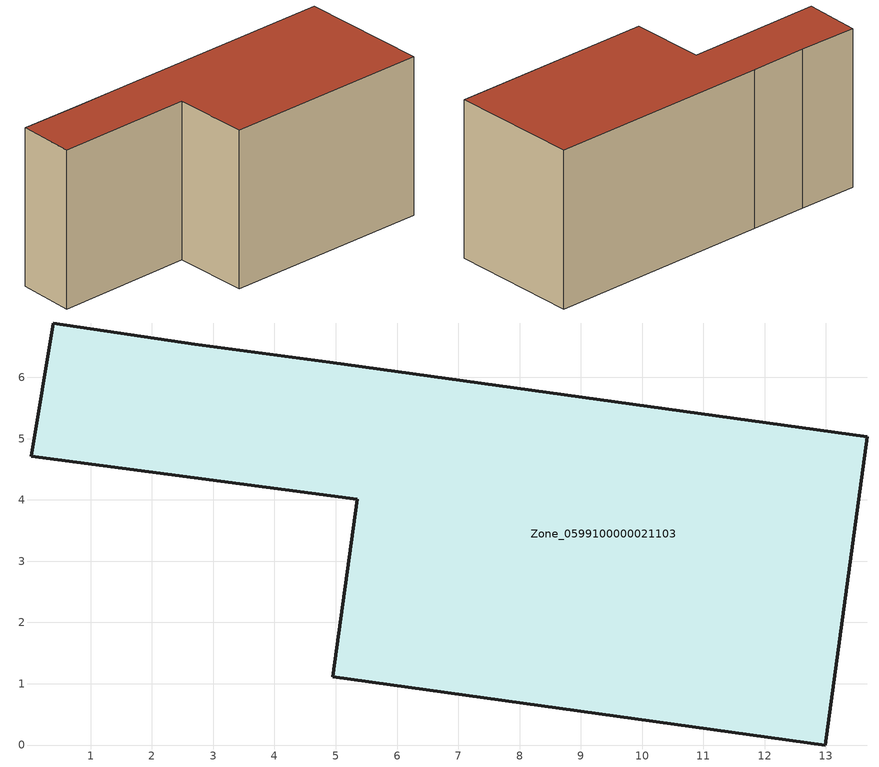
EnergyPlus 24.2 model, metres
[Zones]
Zone_0599100000021103
 floor ground (C_G): 4.9,6.25 13.68,5.03 12.99,0 4.95,1.12 5.35,4.01 0.03,4.71 0.39,6.89 2.7,6.54 z0
 wall outside (C_F): 13.68,5.03 4.9,6.25 2.7,6.54 0.39,6.89 0.03,4.71 5.35,4.01 4.95,1.12 12.99,0 13.68,5.03 z0:6.15
 roof outside (C_R): 0.39,6.89 0.03,4.71 5.35,4.01 4.95,1.12 12.99,0 13.68,5.03 4.9,6.25 2.7,6.54 z6.15
[BUILDING]
Pand.0599100000021103: North Axis=0; Terrain=City; Loads Convergence Tolerance Value=0.04; Temperature Convergence Tolerance Value=0.4; Solar Distribution=FullExterior; Maximum Number of Warmup Days=25; Minimum Number of Warmup Days=1
[Site:Location]
Rotterdam.The.Hague.AP_ZH_NLD Design_Conditions: Latitude=51.96; Longitude=4.45; Time Zone=1; Elevation=-4.5
[SITE:GROUNDTEMPERATURE:BUILDINGSURFACE]
18, 18, 18, 18, 18, 18, 18, 18, 18, 18, 18, 18
[MATERIAL] Thermal Absorptance=0.9; Solar Absorptance=0.7; Visible Absorptance=0.7
Name | Roughness | Thickness | Conductivity | Density | Specific Heat
G.TI.1946 | MediumSmooth | 0.15 | 1 | 540 | 1210
F.TI.1946 | Rough | 0.3 | 0.857143 | 1920 | 840
R.TI.1946 | MediumRough | 0.2 | 0.1 | 1500 | 1000
[CONSTRUCTION]
C_G: G.TI.1946
C_F: F.TI.1946
C_R: R.TI.1946
[ZONE]
Zone_0599100000021103: Type=1; Multiplier=1; Ceiling Height=Autocalculate; Volume=Autocalculate; Floor Area=autocalculate; Part of Total Floor Area=Yes
[ZONEINFILTRATION:DESIGNFLOWRATE]
Infil_Zone_0599100000021103: Zone or ZoneList or Space or SpaceList=Zone_0599100000021103; Schedule=AlwaysOn; Design Flow Rate Calculation Method=Flow/Area; Flow Rate per Floor Area=0.003; Constant Term Coefficient=1; Temperature Term Coefficient=0; Velocity Term Coefficient=0; Velocity Squared Term Coefficient=0
[HVACTEMPLATE:ZONE:IDEALLOADSAIRSYSTEM]
Zone_0599100000021103: Maximum Heating Supply Air Temperature=50; Minimum Cooling Supply Air Temperature=13; Maximum Heating Supply Air Humidity Ratio=0.0156; Minimum Cooling Supply Air Humidity Ratio=0.0077; Heating Limit=NoLimit; Cooling Limit=NoLimit; Dehumidification Control Type=ConstantSensibleHeatRatio; Cooling Sensible Heat Ratio=0.7; Dehumidification Setpoint=60; Humidification Control Type=None; Humidification Setpoint=30; Outdoor Air Method=None; Outdoor Air Flow Rate per Person=0.00944; Outdoor Air Flow Rate per Zone Floor Area=0; Outdoor Air Flow Rate per Zone=0; Demand Controlled Ventilation Type=None; Outdoor Air Economizer Type=NoEconomizer; Heat Recovery Type=None; Sensible Heat Recovery Effectiveness=0.7; Latent Heat Recovery Effectiveness=0.65
[ZONECONTROL:THERMOSTAT]
ThermostatControl_Zone_0599100000021103: Zone or ZoneList=Zone_0599100000021103; Control Type Schedule=DualSetpointControlType; Control 1=Thermostat_Zone_0599100000021103; Temperature Difference Between Cutout And Setpoint=0
[THERMOSTATSETPOINT:DUALSETPOINT]
Thermostat_Zone_0599100000021103: Heating Setpoint Temperature Schedule=HeatingSetpoint_Zone_0599100000021103; Cooling Setpoint Temperature Schedule=CoolingSetpoint_Zone_0599100000021103
[SCHEDULE:COMPACT]
HeatingSetpoint_Zone_0599100000021103: Through: 12/31, For: AllDays, Until: 24:00, 21
CoolingSetpoint_Zone_0599100000021103: Through: 12/31, For: AllDays, Until: 24:00, 24
DualSetpointControlType: Through: 12/31, For: AllDays, Until: 24:00, 4
AlwaysOn: Through: 12/31, For: AllDays, Until: 24:00, 1
